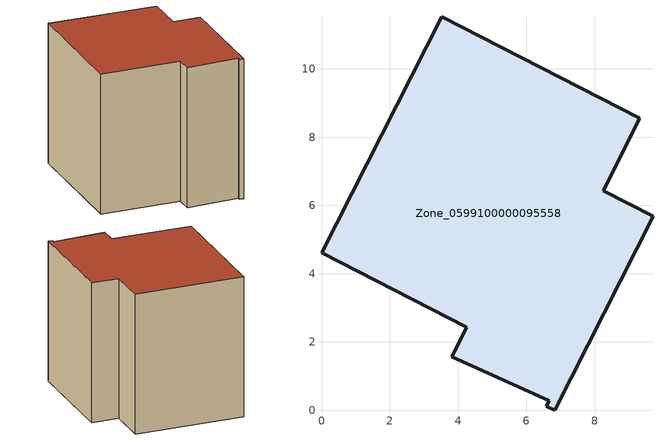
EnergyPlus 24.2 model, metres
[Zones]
Zone_0599100000095558
 floor ground (C_G): 9.71,5.68 6.83,0 6.59,0.12 6.67,0.28 3.81,1.57 4.25,2.43 0,4.61 3.53,11.53 9.33,8.56 8.26,6.43 z4.01
 wall outside (C_F): 9.33,8.56 3.53,11.53 0,4.61 4.25,2.43 3.81,1.57 6.67,0.28 6.59,0.12 6.83,0 9.71,5.68 8.26,6.43 9.33,8.56 z4.01:12.49
 roof outside (C_R): 6.59,0.12 6.83,0 9.71,5.68 8.26,6.43 9.33,8.56 3.53,11.53 0,4.61 4.25,2.43 3.81,1.57 6.67,0.28 z12.49
[BUILDING]
Pand.0599100000095558: North Axis=0; Terrain=City; Loads Convergence Tolerance Value=0.04; Temperature Convergence Tolerance Value=0.4; Solar Distribution=FullExterior; Maximum Number of Warmup Days=25; Minimum Number of Warmup Days=1
[Site:Location]
Rotterdam.The.Hague.AP_ZH_NLD Design_Conditions: Latitude=51.96; Longitude=4.45; Time Zone=1; Elevation=-4.5
[SITE:GROUNDTEMPERATURE:BUILDINGSURFACE]
18, 18, 18, 18, 18, 18, 18, 18, 18, 18, 18, 18
[MATERIAL] Thermal Absorptance=0.9; Solar Absorptance=0.7; Visible Absorptance=0.7
Name | Roughness | Thickness | Conductivity | Density | Specific Heat
G.TI.1992-2005 | MediumSmooth | 0.15 | 0.06 | 540 | 1210
F.TI.1992-2005 | Rough | 0.3 | 0.12 | 1920 | 840
R.TI.1992-2005 | MediumRough | 0.2 | 0.08 | 1500 | 1000
[CONSTRUCTION]
C_G: G.TI.1992-2005
C_F: F.TI.1992-2005
C_R: R.TI.1992-2005
[ZONE]
Zone_0599100000095558: Type=1; Multiplier=1; Ceiling Height=Autocalculate; Volume=Autocalculate; Floor Area=autocalculate; Part of Total Floor Area=Yes
[ZONEINFILTRATION:DESIGNFLOWRATE]
Infil_Zone_0599100000095558: Zone or ZoneList or Space or SpaceList=Zone_0599100000095558; Schedule=AlwaysOn; Design Flow Rate Calculation Method=Flow/Area; Flow Rate per Floor Area=0.0015; Constant Term Coefficient=1; Temperature Term Coefficient=0; Velocity Term Coefficient=0; Velocity Squared Term Coefficient=0
[HVACTEMPLATE:ZONE:IDEALLOADSAIRSYSTEM]
Zone_0599100000095558: Maximum Heating Supply Air Temperature=50; Minimum Cooling Supply Air Temperature=13; Maximum Heating Supply Air Humidity Ratio=0.0156; Minimum Cooling Supply Air Humidity Ratio=0.0077; Heating Limit=NoLimit; Cooling Limit=NoLimit; Dehumidification Control Type=ConstantSensibleHeatRatio; Cooling Sensible Heat Ratio=0.7; Dehumidification Setpoint=60; Humidification Control Type=None; Humidification Setpoint=30; Outdoor Air Method=None; Outdoor Air Flow Rate per Person=0.00944; Outdoor Air Flow Rate per Zone Floor Area=0; Outdoor Air Flow Rate per Zone=0; Demand Controlled Ventilation Type=None; Outdoor Air Economizer Type=NoEconomizer; Heat Recovery Type=None; Sensible Heat Recovery Effectiveness=0.7; Latent Heat Recovery Effectiveness=0.65
[ZONECONTROL:THERMOSTAT]
ThermostatControl_Zone_0599100000095558: Zone or ZoneList=Zone_0599100000095558; Control Type Schedule=DualSetpointControlType; Control 1=Thermostat_Zone_0599100000095558; Temperature Difference Between Cutout And Setpoint=0
[THERMOSTATSETPOINT:DUALSETPOINT]
Thermostat_Zone_0599100000095558: Heating Setpoint Temperature Schedule=HeatingSetpoint_Zone_0599100000095558; Cooling Setpoint Temperature Schedule=CoolingSetpoint_Zone_0599100000095558
[SCHEDULE:COMPACT]
HeatingSetpoint_Zone_0599100000095558: Through: 12/31, For: AllDays, Until: 24:00, 21
CoolingSetpoint_Zone_0599100000095558: Through: 12/31, For: AllDays, Until: 24:00, 24
DualSetpointControlType: Through: 12/31, For: AllDays, Until: 24:00, 4
AlwaysOn: Through: 12/31, For: AllDays, Until: 24:00, 1
